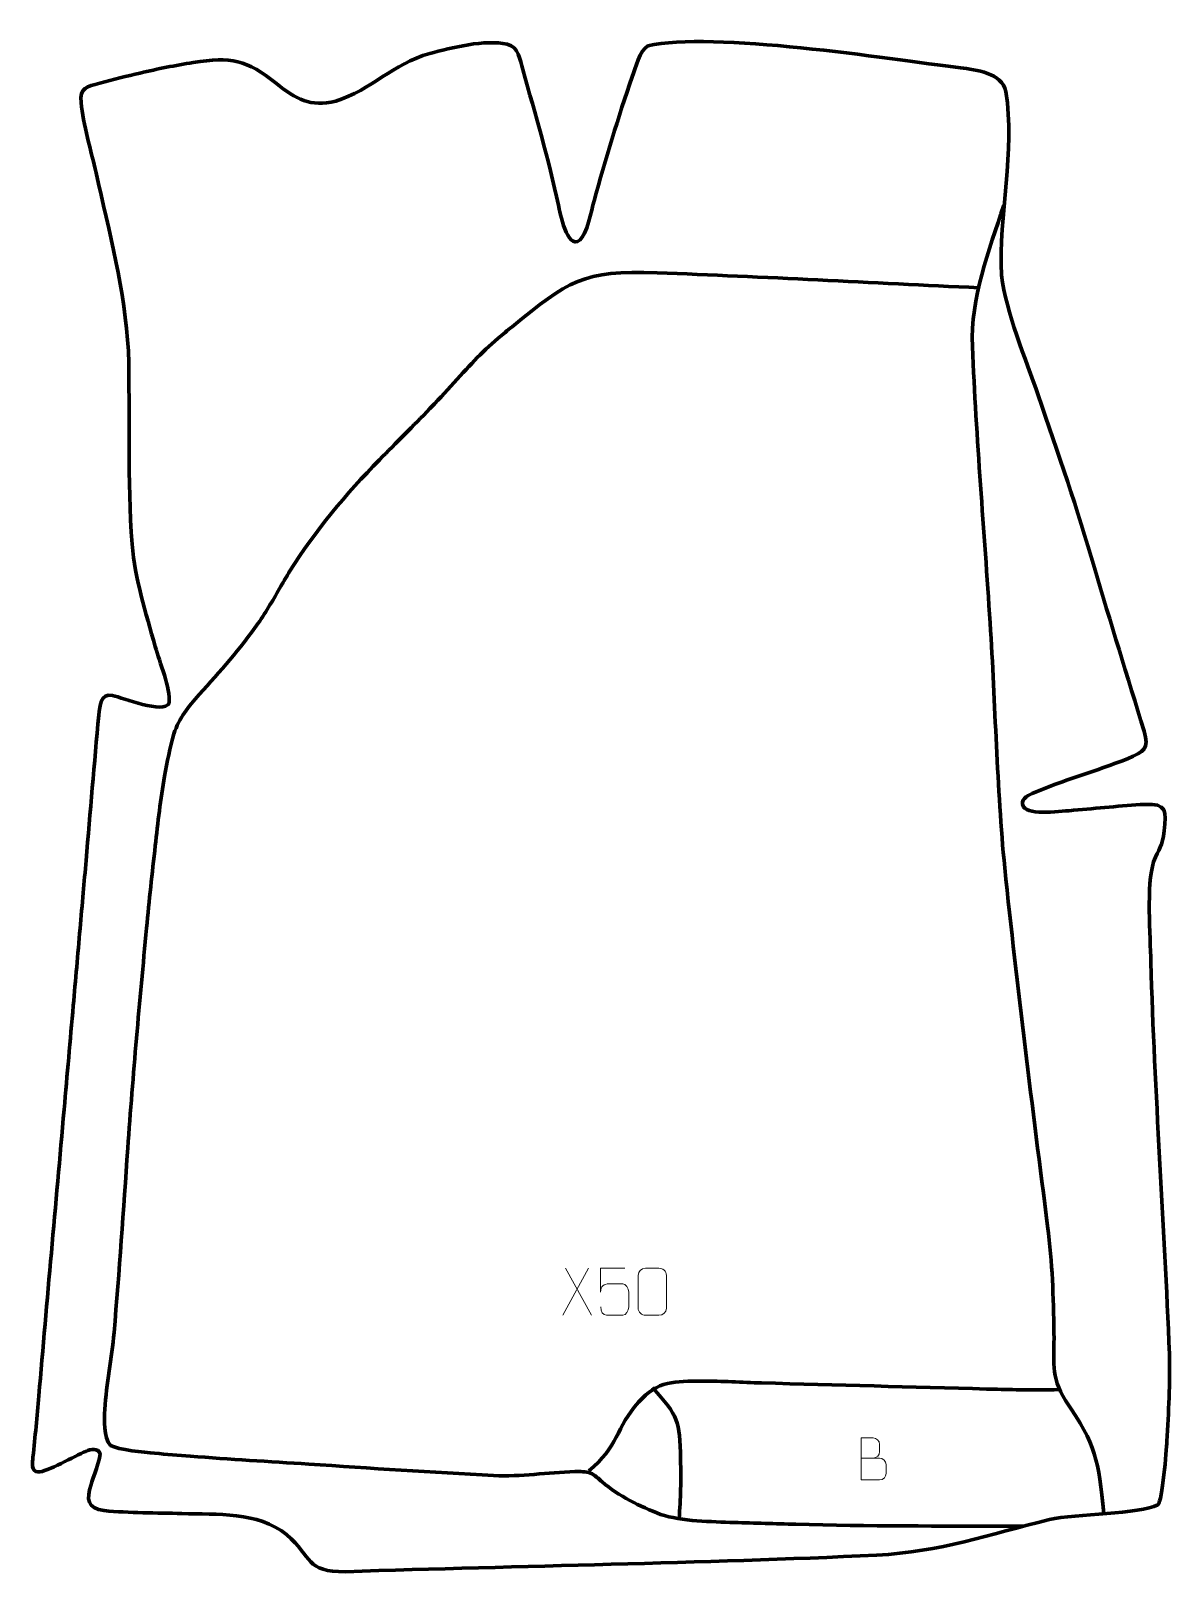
# Model space of a CAD drawing. Header units: millimetres. Extents: x 1066 to 1672, y 66 to 885.
import ezdxf

# ---------------------------------------------------------------- set-up
doc = ezdxf.new("R2010")
doc.units = ezdxf.units.MM
doc.header["$MEASUREMENT"] = 0
doc.layers.add('layer 1', color=7, linetype='Continuous')
doc.layers.add('layer 2', color=7, linetype='Continuous')

msp = doc.modelspace()

# ---------------------------------------------------------------- linework, layer by layer
at = {"layer": 'layer 1', "color": 142, "lineweight": 158}
for points, knots in [([(1636.356, 96.8176), (1633.2471, 125.6783), (1632.8044, 132.4708), (1615.9458, 156.8784), (1615.9458, 156.8784), (1607.7978, 169.7894), (1610.16, 178.2179), (1609.8873, 192.5213), (1609.8873, 192.5213), (1609.5307, 212.3778), (1609.0934, 229.5636), (1606.5211, 249.3741), (1606.5211, 249.3741), (1598.3558, 312.6486), (1590.4012, 376.3749), (1583.7077, 439.8125), (1583.7077, 439.8125), (1579.5, 482.8611), (1578.7176, 526.7298), (1575.9521, 569.9957), (1575.9521, 569.9957), (1572.7844, 618.8272), (1568.5943, 667.9709), (1566.5351, 716.8248), (1566.5351, 716.8248), (1565.4358, 742.9071), (1575.3206, 767.4747), (1583.2, 791.8555)], [0, 0, 0, 0, 0.125, 0.125, 0.125, 0.125, 0.25, 0.25, 0.25, 0.25, 0.375, 0.375, 0.375, 0.375, 0.5, 0.5, 0.5, 0.5, 0.625, 0.625, 0.625, 0.625, 0.75, 0.75, 0.75, 0.75, 1, 1, 1, 1]), ([(1569.9306, 748.037), (1512.9316, 750.7008), (1455.9584, 753.8581), (1398.9359, 756.0078), (1398.9359, 756.0078), (1359.4905, 757.4693), (1351.654, 751.518), (1321.8962, 727.3459), (1321.8962, 727.3459), (1320.655, 726.3392), (1319.4179, 725.3283), (1318.1819, 724.3152), (1318.1819, 724.3152), (1308.0489, 715.964), (1301.4459, 709.2002), (1292.7124, 699.4963), (1292.7124, 699.4963), (1288.1799, 694.4602), (1283.6516, 689.4333), (1278.9445, 684.5581), (1278.9445, 684.5581), (1278.9445, 684.5581), (1278.2546, 683.8434), (1278.2546, 683.8434), (1278.2546, 683.8434), (1269.3938, 674.699), (1260.4012, 665.6825), (1251.4347, 656.6419), (1251.4347, 656.6419), (1233.5482, 638.5977), (1217.2749, 618.8649), (1203.6933, 597.3697), (1203.6933, 597.3697), (1202.1049, 594.7558), (1200.5684, 592.1229), (1199.0477, 589.4693), (1199.0477, 589.4693), (1195.1859, 582.7064), (1191.3872, 576.1996), (1186.9586, 569.777), (1186.9586, 569.777), (1177.4694, 556.3871), (1166.6965, 544.0399), (1155.6855, 531.8963), (1155.6855, 531.8963), (1149.767, 525.4162), (1145.0485, 519.4834), (1142.1684, 511.0584), (1142.1684, 511.0584), (1140.1269, 503.8367), (1138.5306, 495.9791), (1137.1818, 488.5863), (1137.1818, 488.5863), (1134.972, 476.3544), (1133.7174, 463.8753), (1132.2733, 451.5304), (1132.2733, 451.5304), (1130.5644, 436.9847), (1129.0275, 422.4277), (1127.6469, 407.8472), (1127.6469, 407.8472), (1123.9896, 368.8525), (1120.3814, 329.8674), (1117.6386, 290.7949), (1117.6386, 290.7949), (1115.3673, 258.133), (1113.1965, 225.4714), (1110.3718, 192.8508), (1110.3718, 192.8508), (1109.1854, 179.1872), (1106.3381, 165.8238), (1105.4562, 152.0937), (1105.4562, 152.0937), (1105.1424, 146.8628), (1104.6211, 137.035), (1108.5158, 132.9818), (1108.5158, 132.9818), (1112.5917, 130.4655), (1126.5584, 129.3095), (1131.8862, 128.8084), (1131.8862, 128.8084), (1138.2173, 128.194), (1144.5384, 127.7309), (1150.878, 127.2441), (1150.878, 127.2441), (1171.841, 125.5622), (1192.8449, 124.3927), (1213.8284, 122.9985), (1213.8284, 122.9985), (1246.5703, 120.8101), (1279.3121, 118.6886), (1312.0816, 116.9487), (1312.0816, 116.9487), (1326.6398, 116.188), (1340.7342, 118.5968), (1355.2377, 119.0246), (1355.2377, 119.0246), (1357.9209, 119.0696), (1361.0872, 119.1097), (1363.6369, 118.1931), (1363.6369, 118.1931), (1365.7035, 117.2932), (1367.9807, 115.0674), (1369.7023, 113.5768), (1369.7023, 113.5768), (1378.5089, 106.0822), (1390.0131, 100.4164), (1400.7842, 96.3174), (1400.7842, 96.3174), (1412.0864, 92.5475), (1427.9157, 92.4245), (1439.993, 91.9894), (1439.993, 91.9894), (1450.8749, 91.5975), (1461.7635, 91.385), (1472.6477, 91.0551), (1472.6477, 91.0551), (1511.1355, 89.8735), (1549.6629, 90.1902), (1588.1644, 90.045), (1588.1644, 90.045), (1589.7531, 90.0389), (1591.3416, 90.0327), (1592.9303, 90.0265), (1592.9303, 90.0265), (1592.9303, 90.0265), (1593.8835, 90.0228), (1593.8835, 90.0228)], [0, 0, 0, 0, 0.03030303, 0.03030303, 0.03030303, 0.03030303, 0.06060606, 0.06060606, 0.06060606, 0.06060606, 0.09090909, 0.09090909, 0.09090909, 0.09090909, 0.12121212, 0.12121212, 0.12121212, 0.12121212, 0.15151515, 0.15151515, 0.15151515, 0.15151515, 0.18181818, 0.18181818, 0.18181818, 0.18181818, 0.21212121, 0.21212121, 0.21212121, 0.21212121, 0.24242424, 0.24242424, 0.24242424, 0.24242424, 0.27272727, 0.27272727, 0.27272727, 0.27272727, 0.3030303, 0.3030303, 0.3030303, 0.3030303, 0.33333333, 0.33333333, 0.33333333, 0.33333333, 0.36363636, 0.36363636, 0.36363636, 0.36363636, 0.39393939, 0.39393939, 0.39393939, 0.39393939, 0.42424242, 0.42424242, 0.42424242, 0.42424242, 0.45454545, 0.45454545, 0.45454545, 0.45454545, 0.48484848, 0.48484848, 0.48484848, 0.48484848, 0.51515152, 0.51515152, 0.51515152, 0.51515152, 0.54545455, 0.54545455, 0.54545455, 0.54545455, 0.57575758, 0.57575758, 0.57575758, 0.57575758, 0.60606061, 0.60606061, 0.60606061, 0.60606061, 0.63636364, 0.63636364, 0.63636364, 0.63636364, 0.66666667, 0.66666667, 0.66666667, 0.66666667, 0.6969697, 0.6969697, 0.6969697, 0.6969697, 0.72727273, 0.72727273, 0.72727273, 0.72727273, 0.75757576, 0.75757576, 0.75757576, 0.75757576, 0.78787879, 0.78787879, 0.78787879, 0.78787879, 0.81818182, 0.81818182, 0.81818182, 0.81818182, 0.84848485, 0.84848485, 0.84848485, 0.84848485, 0.87878788, 0.87878788, 0.87878788, 0.87878788, 0.90909091, 0.90909091, 0.90909091, 0.90909091, 0.93939394, 0.93939394, 0.93939394, 0.93939394, 1, 1, 1, 1]), ([(1362.7132, 119.433), (1378.0761, 131.8853), (1377.1703, 142.4467), (1389.039, 155.8847), (1389.039, 155.8847), (1399.3267, 167.5327), (1408.4424, 166.9899), (1422.9841, 167.0731), (1422.9841, 167.0731), (1433.4756, 167.1332), (1443.9865, 166.5054), (1454.4705, 166.1232), (1454.4705, 166.1232), (1494.3304, 165.1187), (1534.1852, 163.9262), (1574.045, 162.9159), (1574.045, 162.9159), (1575.957, 162.8678), (1577.869, 162.8209), (1579.781, 162.7746), (1579.781, 162.7746), (1590.39, 162.5191), (1601.4058, 162.1899), (1611.9935, 162.5825)], [0, 0, 0, 0, 0.14285714, 0.14285714, 0.14285714, 0.14285714, 0.28571429, 0.28571429, 0.28571429, 0.28571429, 0.42857143, 0.42857143, 0.42857143, 0.42857143, 0.57142857, 0.57142857, 0.57142857, 0.57142857, 0.71428571, 0.71428571, 0.71428571, 0.71428571, 1, 1, 1, 1]), ([(1396.4396, 163.7264), (1410.468, 148.0586), (1410.854, 146.7045), (1411.435, 125.3463), (1411.435, 125.3463), (1411.705, 114.7608), (1411.4791, 104.5736), (1410.6568, 94.0144)], [0, 0, 0, 0, 0.33333333, 0.33333333, 0.33333333, 0.33333333, 1, 1, 1, 1])]:
    msp.add_open_spline(points, degree=3, knots=knots, dxfattribs=at)
at = {"layer": 'layer 2', "color": 242, "lineweight": 158}
msp.add_open_spline([(1152.4742, 867.7666), (1172.5655, 870.73), (1180.7174, 869.4275), (1196.7347, 856.4905), (1196.7347, 856.4905), (1206.9975, 848.2897), (1214.5821, 843.9697), (1228.1476, 847.1799), (1228.1476, 847.1799), (1247.3499, 853.2605), (1258.3188, 867.0328), (1278.1379, 872.4866), (1278.1379, 872.4866), (1289.5081, 875.5974), (1307.7782, 880.1777), (1319.2977, 877.4386), (1319.2977, 877.4386), (1325.428, 875.9808), (1326.0447, 869.3226), (1327.5435, 863.9511), (1327.5435, 863.9511), (1334.4307, 839.6689), (1341.2144, 816.5915), (1346.5671, 791.8433), (1346.5671, 791.8433), (1347.3147, 788.3866), (1351.1396, 767.9829), (1357.8648, 773.3058), (1357.8648, 773.3058), (1361.6252, 776.2821), (1364.0131, 789.0869), (1365.46, 794.2873), (1365.46, 794.2873), (1371.5674, 815.9811), (1378.3381, 838.8819), (1385.7255, 860.1123), (1385.7255, 860.1123), (1387.2155, 864.4704), (1389.9546, 874.4069), (1394.0921, 876.577), (1394.0921, 876.577), (1427.8454, 884.5633), (1521.6209, 869.6991), (1560.1153, 864.9063), (1560.1153, 864.9063), (1568.3875, 863.812), (1582.2884, 862.3086), (1584.3027, 852.2891), (1584.3027, 852.2891), (1589.3744, 820.8412), (1580.2799, 786.4816), (1582.0778, 754.6556), (1582.0778, 754.6556), (1584.2805, 734.8611), (1594.8505, 710.2651), (1601.4763, 690.9995), (1601.4763, 690.9995), (1612.1077, 660.2417), (1622.2773, 630.4822), (1631.4062, 599.1953), (1631.4062, 599.1953), (1639.9113, 570.1946), (1648.8952, 541.3648), (1657.7623, 512.4758), (1657.7623, 512.4758), (1660.5487, 502.915), (1657.8453, 501.6102), (1648.873, 497.8185), (1648.873, 497.8185), (1632.3445, 491.0681), (1614.4139, 486.4491), (1598.3186, 479.2977), (1598.3186, 479.2977), (1595.5129, 478.051), (1591.5936, 476.0018), (1593.6611, 472.3026), (1593.6611, 472.3026), (1596.4364, 467.337), (1614.8412, 470.0459), (1620.291, 470.438), (1620.291, 470.438), (1632.7324, 471.3745), (1645.7128, 472.9348), (1658.0685, 473.5397), (1658.0685, 473.5397), (1670.0454, 474.126), (1669.5976, 469.9937), (1668.4174, 459.4459), (1668.4174, 459.4459), (1667.4727, 451.0037), (1665.7101, 450.1283), (1662.8418, 443.0126), (1662.8418, 443.0126), (1658.8935, 430.9197), (1661.0549, 403.5661), (1661.3732, 389.7281), (1661.3732, 389.7281), (1663.2779, 320.2103), (1668.6051, 250.9443), (1671.1895, 181.5032), (1671.1895, 181.5032), (1671.6341, 166.286), (1670.7808, 150.4156), (1669.9092, 135.1964), (1669.9092, 135.1964), (1669.571, 130.1549), (1667.6385, 103.6146), (1665.0502, 101.3374), (1665.0502, 101.3374), (1655.5209, 96.4017), (1621.5565, 96.7465), (1607.4611, 93.5611), (1607.4611, 93.5611), (1575.1511, 85.6618), (1549.6553, 76.3413), (1515.6466, 74.6222), (1515.6466, 74.6222), (1421.6365, 70.2173), (1327.5267, 68.9825), (1233.473, 65.8472), (1233.473, 65.8472), (1211.8938, 65.5897), (1216.0753, 73.4595), (1202.082, 85.5234), (1202.082, 85.5234), (1186.6423, 98.0069), (1165.2461, 96.0423), (1146.4356, 96.7179), (1146.4356, 96.7179), (1133.0488, 97.1448), (1118.2991, 96.9977), (1105.1109, 98.3128), (1105.1109, 98.3128), (1096.0808, 99.658), (1095.5901, 104.0984), (1098.1238, 112.2491), (1098.1238, 112.2491), (1099.0021, 114.9525), (1103.294, 126.4208), (1102.9308, 128.323), (1102.9308, 128.323), (1101.7979, 131.9943), (1098.1502, 130.8519), (1095.3123, 129.7862), (1095.3123, 129.7862), (1089.8357, 127.5478), (1074.4078, 118.6792), (1069.9636, 118.8286), (1069.9636, 118.8286), (1066.135, 118.9574), (1066.9948, 123.9366), (1067.2634, 126.7336), (1067.2634, 126.7336), (1068.3766, 137.6786), (1069.5021, 148.2553), (1070.4222, 159.2449), (1070.4222, 159.2449), (1074.6745, 209.9756), (1079.3493, 260.7345), (1083.8272, 311.4529), (1083.8272, 311.4529), (1085.4509, 329.8431), (1087.0745, 348.2333), (1088.6983, 366.6235), (1088.6983, 366.6235), (1089.902, 380.2576), (1091.1057, 393.8917), (1092.3095, 407.5258), (1092.3095, 407.5258), (1092.8694, 413.8672), (1093.4293, 420.2087), (1093.9892, 426.5501), (1093.9892, 426.5501), (1094.4931, 432.2574), (1094.9971, 437.9647), (1095.5009, 443.672), (1095.5009, 443.672), (1097.7708, 469.4161), (1099.8044, 495.3116), (1102.2829, 521.0187), (1102.2829, 521.0187), (1102.8895, 526.0731), (1103.0984, 532.6768), (1109.6051, 531.4102), (1109.6051, 531.4102), (1114.9064, 530.1426), (1136.8726, 521.3265), (1139.6282, 527.3389), (1139.6282, 527.3389), (1140.538, 535.381), (1134.4912, 549.0604), (1132.2085, 557.4446), (1132.2085, 557.4446), (1127.2835, 575.4689), (1121.5315, 593.075), (1119.9356, 611.7701), (1119.9356, 611.7701), (1117.4099, 646.2305), (1118.8719, 680.0792), (1118.0065, 714.4604), (1118.0065, 714.4604), (1116.2202, 746.1906), (1107.7545, 778.1067), (1100.8082, 809.0687), (1100.8082, 809.0687), (1098.1743, 820.5092), (1093.9386, 835.03), (1092.8308, 846.4408), (1092.8308, 846.4408), (1092.0627, 854.3507), (1095.8839, 854.8767), (1102.8636, 856.8056), (1102.8636, 856.8056), (1109.9484, 858.7634), (1117.0648, 860.4892), (1124.2221, 862.1552), (1124.2221, 862.1552), (1133.5955, 864.3343), (1142.9826, 866.1838), (1152.4742, 867.7666)], degree=3, knots=[0, 0, 0, 0, 0.01785714, 0.01785714, 0.01785714, 0.01785714, 0.03571429, 0.03571429, 0.03571429, 0.03571429, 0.05357143, 0.05357143, 0.05357143, 0.05357143, 0.07142857, 0.07142857, 0.07142857, 0.07142857, 0.08928571, 0.08928571, 0.08928571, 0.08928571, 0.10714286, 0.10714286, 0.10714286, 0.10714286, 0.125, 0.125, 0.125, 0.125, 0.14285714, 0.14285714, 0.14285714, 0.14285714, 0.16071429, 0.16071429, 0.16071429, 0.16071429, 0.17857143, 0.17857143, 0.17857143, 0.17857143, 0.19642857, 0.19642857, 0.19642857, 0.19642857, 0.21428571, 0.21428571, 0.21428571, 0.21428571, 0.23214286, 0.23214286, 0.23214286, 0.23214286, 0.25, 0.25, 0.25, 0.25, 0.26785714, 0.26785714, 0.26785714, 0.26785714, 0.28571429, 0.28571429, 0.28571429, 0.28571429, 0.30357143, 0.30357143, 0.30357143, 0.30357143, 0.32142857, 0.32142857, 0.32142857, 0.32142857, 0.33928571, 0.33928571, 0.33928571, 0.33928571, 0.35714286, 0.35714286, 0.35714286, 0.35714286, 0.375, 0.375, 0.375, 0.375, 0.39285714, 0.39285714, 0.39285714, 0.39285714, 0.41071429, 0.41071429, 0.41071429, 0.41071429, 0.42857143, 0.42857143, 0.42857143, 0.42857143, 0.44642857, 0.44642857, 0.44642857, 0.44642857, 0.46428571, 0.46428571, 0.46428571, 0.46428571, 0.48214286, 0.48214286, 0.48214286, 0.48214286, 0.5, 0.5, 0.5, 0.5, 0.51785714, 0.51785714, 0.51785714, 0.51785714, 0.53571429, 0.53571429, 0.53571429, 0.53571429, 0.55357143, 0.55357143, 0.55357143, 0.55357143, 0.57142857, 0.57142857, 0.57142857, 0.57142857, 0.58928571, 0.58928571, 0.58928571, 0.58928571, 0.60714286, 0.60714286, 0.60714286, 0.60714286, 0.625, 0.625, 0.625, 0.625, 0.64285714, 0.64285714, 0.64285714, 0.64285714, 0.66071429, 0.66071429, 0.66071429, 0.66071429, 0.67857143, 0.67857143, 0.67857143, 0.67857143, 0.69642857, 0.69642857, 0.69642857, 0.69642857, 0.71428571, 0.71428571, 0.71428571, 0.71428571, 0.73214286, 0.73214286, 0.73214286, 0.73214286, 0.75, 0.75, 0.75, 0.75, 0.76785714, 0.76785714, 0.76785714, 0.76785714, 0.78571429, 0.78571429, 0.78571429, 0.78571429, 0.80357143, 0.80357143, 0.80357143, 0.80357143, 0.82142857, 0.82142857, 0.82142857, 0.82142857, 0.83928571, 0.83928571, 0.83928571, 0.83928571, 0.85714286, 0.85714286, 0.85714286, 0.85714286, 0.875, 0.875, 0.875, 0.875, 0.89285714, 0.89285714, 0.89285714, 0.89285714, 0.91071429, 0.91071429, 0.91071429, 0.91071429, 0.92857143, 0.92857143, 0.92857143, 0.92857143, 0.94642857, 0.94642857, 0.94642857, 0.94642857, 0.96428571, 0.96428571, 0.96428571, 0.96428571, 1, 1, 1, 1], dxfattribs=at)
at = {"layer": 'layer 2', "color": 250, "lineweight": 9}
for points in [[(1362.5591, 227.0538), (1362.5591, 227.0538), (1348.8185, 202.158), (1348.8185, 202.158)], [(1350.2731, 227.0538), (1350.2731, 227.0538), (1364.0137, 202.1003), (1364.0137, 202.1003)]]:
    msp.add_open_spline(points, degree=3, dxfattribs=at)
for points, knots in [([(1381.8102, 227.0318), (1381.8102, 227.0318), (1368.9585, 227.0318), (1368.9585, 227.0318), (1368.9585, 227.0318), (1368.9588, 222.8012), (1368.9588, 218.5703), (1368.9585, 214.3391), (1368.9585, 214.3391), (1368.9582, 217.6492), (1370.5892, 218.721), (1373.4012, 218.7815), (1373.4012, 218.7815), (1375.8408, 218.7818), (1378.2803, 218.7818), (1380.7195, 218.7815), (1380.7195, 218.7815), (1382.3693, 218.7883), (1383.8442, 216.4078), (1383.8727, 214.3391), (1383.8727, 214.3391), (1383.8724, 211.7518), (1383.8724, 209.1642), (1383.8727, 206.5765), (1383.8727, 206.5765), (1383.9189, 204.6171), (1382.4195, 202.1808), (1380.7936, 202.1223), (1380.7936, 202.1223), (1378.8371, 202.1226), (1373.9421, 202.1226), (1371.9851, 202.1223), (1371.9851, 202.1223), (1370.1396, 202.1135), (1369.0325, 204.0783), (1369.0117, 206.6294)], [0, 0, 0, 0, 0.1, 0.1, 0.1, 0.1, 0.2, 0.2, 0.2, 0.2, 0.3, 0.3, 0.3, 0.3, 0.4, 0.4, 0.4, 0.4, 0.5, 0.5, 0.5, 0.5, 0.6, 0.6, 0.6, 0.6, 0.7, 0.7, 0.7, 0.7, 0.8, 0.8, 0.8, 0.8, 1, 1, 1, 1]), ([(1392.8354, 227.0763), (1395.2015, 227.0763), (1397.568, 227.0763), (1399.9345, 227.0763), (1399.9345, 227.0763), (1401.915, 227.1119), (1403.941, 225.6176), (1403.9681, 223.1755), (1403.9681, 223.1755), (1403.9677, 217.4181), (1403.9677, 211.6603), (1403.9681, 205.9021), (1403.9681, 205.9021), (1403.826, 203.5745), (1402.1196, 202.0922), (1399.9345, 202.0814), (1399.9345, 202.0814), (1397.5621, 202.0818), (1395.1897, 202.0818), (1392.8177, 202.0814), (1392.8177, 202.0814), (1390.8592, 201.9758), (1388.8528, 203.8637), (1388.8642, 205.8847), (1388.8642, 205.8847), (1388.8646, 211.6653), (1388.8646, 217.4456), (1388.8642, 223.2254), (1388.8642, 223.2254), (1388.8685, 225.3674), (1390.6456, 227.0899), (1392.8354, 227.0763)], [0, 0, 0, 0, 0.11111111, 0.11111111, 0.11111111, 0.11111111, 0.22222222, 0.22222222, 0.22222222, 0.22222222, 0.33333333, 0.33333333, 0.33333333, 0.33333333, 0.44444444, 0.44444444, 0.44444444, 0.44444444, 0.55555556, 0.55555556, 0.55555556, 0.55555556, 0.66666667, 0.66666667, 0.66666667, 0.66666667, 0.77777778, 0.77777778, 0.77777778, 0.77777778, 1, 1, 1, 1]), ([(1507.4003, 126.196), (1510.6593, 126.1964), (1513.9187, 126.1964), (1517.1784, 126.196), (1517.1784, 126.196), (1518.9477, 126.1805), (1520.6706, 124.6255), (1520.6706, 122.7897), (1520.6706, 122.7897), (1520.6703, 121.7789), (1520.6703, 119.0476), (1520.6706, 118.0365), (1520.6706, 118.0365), (1520.6865, 116.3724), (1519.3052, 114.5686), (1517.2258, 114.5838), (1517.2258, 114.5838), (1513.9658, 114.5841), (1510.7061, 114.5841), (1507.4468, 114.5838), (1507.4468, 114.5838), (1507.4468, 122.0342), (1507.4468, 129.4843), (1507.4468, 136.9341), (1507.4468, 136.9341), (1509.5729, 136.9341), (1511.6993, 136.9341), (1513.8258, 136.9341), (1513.8258, 136.9341), (1515.3313, 136.9499), (1517.2093, 135.2387), (1517.2252, 133.481), (1517.2252, 133.481), (1517.2248, 131.6304), (1517.2248, 131.4997), (1517.2252, 129.6488), (1517.2252, 129.6488), (1517.2406, 127.7982), (1515.5797, 126.1805), (1513.7793, 126.196)], [0, 0, 0, 0, 0.09090909, 0.09090909, 0.09090909, 0.09090909, 0.18181818, 0.18181818, 0.18181818, 0.18181818, 0.27272727, 0.27272727, 0.27272727, 0.27272727, 0.36363636, 0.36363636, 0.36363636, 0.36363636, 0.45454545, 0.45454545, 0.45454545, 0.45454545, 0.54545455, 0.54545455, 0.54545455, 0.54545455, 0.63636364, 0.63636364, 0.63636364, 0.63636364, 0.72727273, 0.72727273, 0.72727273, 0.72727273, 0.81818182, 0.81818182, 0.81818182, 0.81818182, 1, 1, 1, 1])]:
    msp.add_open_spline(points, degree=3, knots=knots, dxfattribs=at)

doc.saveas('drawing.dxf')
